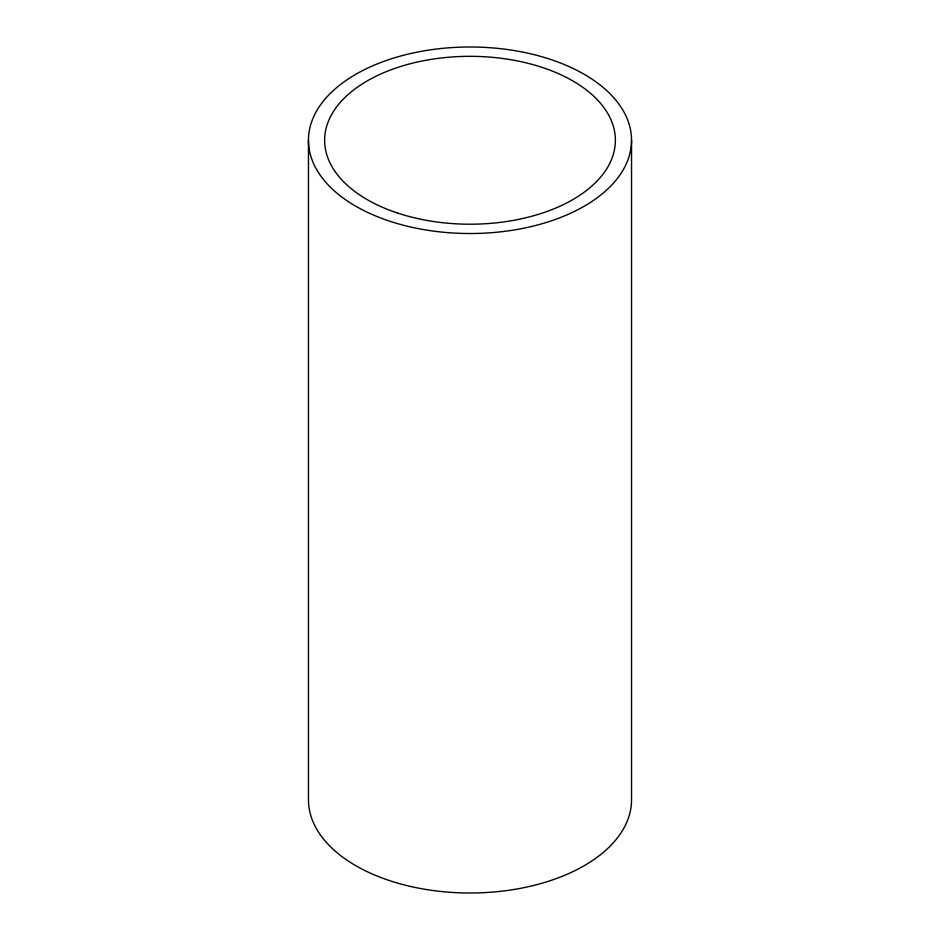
<?xml version="1.0" encoding="UTF-8"?>
<svg xmlns="http://www.w3.org/2000/svg" width="940" height="940" viewBox="0 0 940 940"><rect width="100%" height="100%" fill="white"/><g stroke="black" fill="none" stroke-linecap="round" stroke-linejoin="round"><path stroke-width="1.41" d="M631.539 140.26A161.539 93.26 0 0 1 389.231 221.029A161.539 93.26 0 0 1 389.231 59.49A161.539 93.26 0 0 1 631.539 140.26L631.539 799.74A161.539 93.26 0 0 1 470 893A161.539 93.26 0 0 1 308.461 799.74L308.461 140.26M397.303 212.957A145.383 83.942 0 0 0 615.383 140.26A145.383 83.942 0 0 0 397.303 67.574A145.383 83.942 0 0 0 397.303 212.957"/></g></svg>
